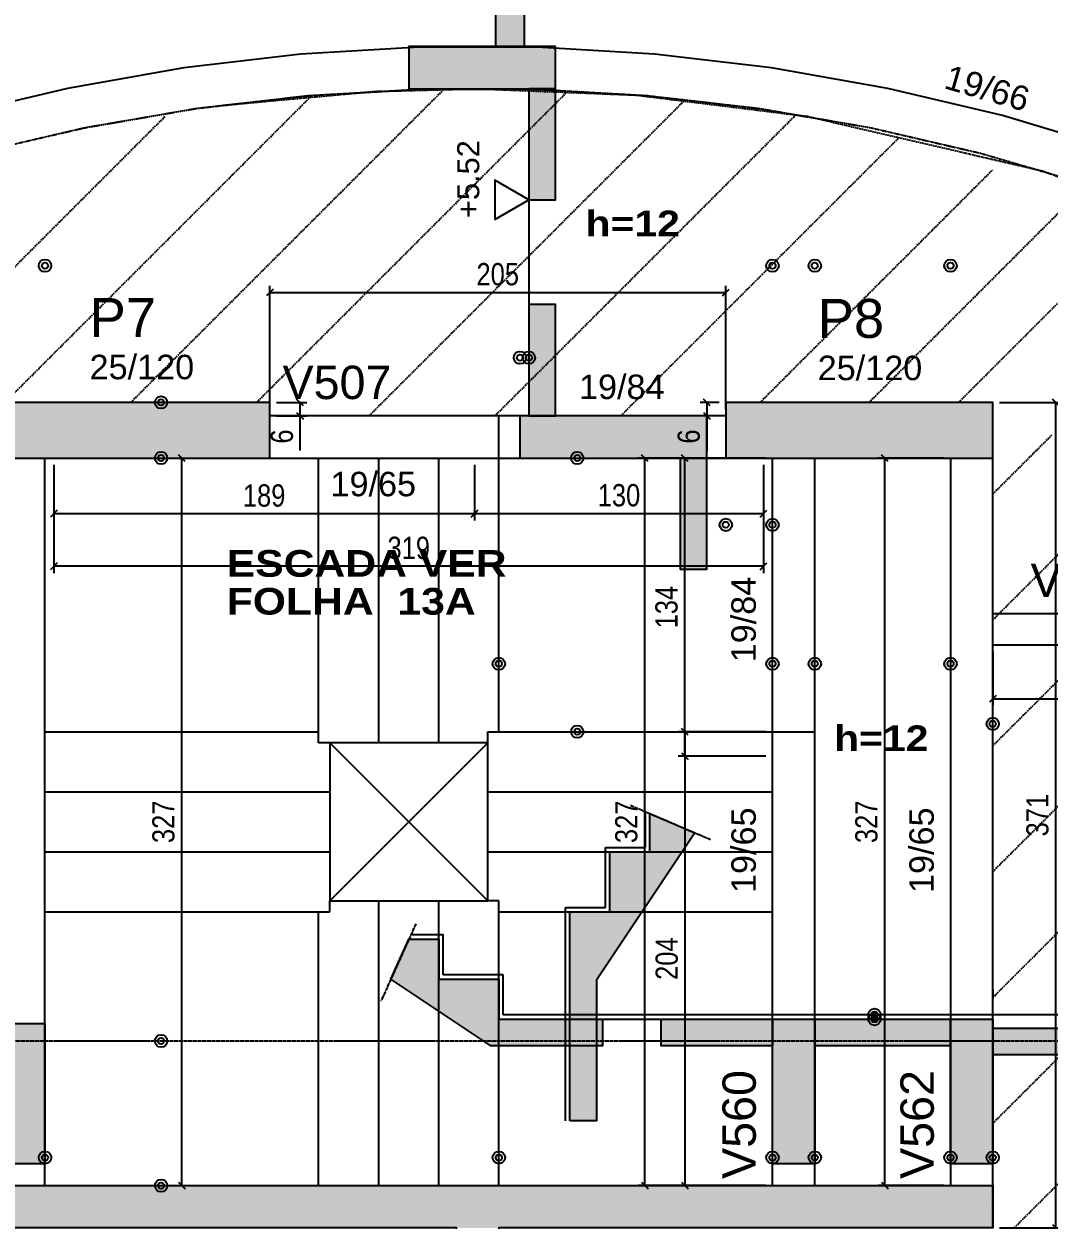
# Model space of a CAD drawing. Extents: x -15895 to 12929, y -2522 to 15173.
# Drawn here: x -12880 to -12419, y 14014 to 14552 of the extents above; entities that cross this region are included whole.
import ezdxf

# ---------------------------------------------------------------- set-up
doc = ezdxf.new("R2010")
doc.units = 0
doc.header["$PDMODE"] = 35
doc.header["$PDSIZE"] = -10
for name, pattern in [('ESTILO_TQS_0001', [1, 0.7, -0.3]), ('ESTILO_TQS_0002', [0.4, 0.1, -0.3]), ('ESTILO_TQS_0006', [0.3, 0.2, -0.1]), ('ESTILO_TQS_0007', [2.1, 1.5, -0.2, 0.2, -0.2])]:
    doc.linetypes.add(name, pattern=pattern)
for name, color, linetype in [('COTA', 241, 'Continuous'), ('MTH-224', 4, 'Continuous'), ('MTH-230', 1, 'Continuous'), ('MTH-DIM-PILAR', 3, 'Continuous'), ('MTH-DIM-VIGA', 3, 'Continuous'), ('MTH-EIXO-214', 4, 'Continuous'), ('MTH-EIXO-215', 1, 'Continuous'), ('MTH-EIXO-217', 8, 'Continuous'), ('MTH-FACE-VIGA', 7, 'Continuous'), ('MTH-LINHA-SEÇÃO', 16, 'Continuous'), ('MTH-PILAR-SEGUE', 5, 'Continuous'), ('MTH-SIMB_COTA', 3, 'Continuous'), ('MTH-SOMBRA21', 150, 'Continuous'), ('MTH-SOMBRA25', 253, 'Continuous'), ('MTH-TIT1-PILAR', 5, 'Continuous'), ('MTH-TIT1-VIGA', 5, 'Continuous'), ('MTH-TRACEJADO-216', 1, 'Continuous'), ('MTH-TXT', 4, 'Continuous'), ('MTH-TXT-NEGRITO', 5, 'Continuous'), ('MTH-VIGA-INVERTIDA', 7, 'ESTILO_TQS_0002')]:
    doc.layers.add(name, color=color, linetype=linetype)
doc.styles.add('COTA TECNICA', font='techl___.ttf', dxfattribs={"height": 10})
doc.styles.add('TQS_ARIAL', font='arial.ttf')
doc.styles.add('TQS_ARIAL_BLACK', font='ariblk.ttf')
doc.dimstyles.new('PAINEL', dxfattribs={"dimtxt": 10, "dimasz": 3, "dimexe": 3, "dimexo": 3, "dimgap": 3, "dimtad": 1, "dimdec": 1, "dimzin": 12, "dimdsep": 46, "dimtxsty": 'COTA TECNICA', "dimblk1": 'OBLIQUE', "dimblk2": 'OBLIQUE', "dimsah": 1, "dimcen": 0.9, "dimclrd": 4, "dimclre": 4, "dimclrt": 240, "dimadec": 1, "dimazin": 3, "dimtfac": 1, "dimtdec": 1, "dimtmove": 0, "dimatfit": 3, "dimfxl": 1, "dimtolj": 1, "dimtzin": 12, "dimarcsym": 0})

# ---------------------------------------------------------------- blocks, each defined once
blk = doc.blocks.new('_Oblique')
at = {"color": 0, "linetype": 'ByBlock', "lineweight": -2}
blk.add_line((-0.5, -0.5), (0.5, 0.5), dxfattribs=at)
blk = doc.blocks.new('*D1900')
at = {"layer": 'COTA', "color": 4, "lineweight": -2, "transparency": 16777216}
for p, q in [((-12677.16, 14353.66), (-12677.16, 14328.66)), ((-12547.16, 14353.66), (-12547.16, 14328.66)), ((-12677.16, 14331.66), (-12547.16, 14331.66))]:
    blk.add_line(p, q, dxfattribs=at)
at = {"layer": 'Defpoints', "color": 0, "transparency": 16777216}
for p in [(-12677.16, 14356.66), (-12547.16, 14356.66), (-12547.16, 14331.66)]:
    blk.add_point(p, dxfattribs=at)
at = {"layer": 'COTA', "color": 4, "lineweight": -2, "transparency": 16777216, "xscale": 3, "yscale": 3, "zscale": 3, "rotation": 180}
blk.add_blockref('_Oblique', (-12677.16, 14331.66), dxfattribs=at)
at = {"layer": 'COTA', "color": 4, "lineweight": -2, "transparency": 16777216, "xscale": 3, "yscale": 3, "zscale": 3}
blk.add_blockref('_Oblique', (-12547.16, 14331.66), dxfattribs=at)
at = {"layer": 'COTA', "color": 240, "transparency": 16777216, "insert": (-12612.16, 14339.88), "char_height": 10, "attachment_point": 5, "style": 'COTA TECNICA'}
blk.add_mtext('\\A1;130', dxfattribs=at)
blk = doc.blocks.new('*D1901')
at = {"layer": 'COTA', "color": 4, "lineweight": -2, "transparency": 16777216}
for p, q in [((-12866.16, 14353.66), (-12866.16, 14328.66)), ((-12677.16, 14353.66), (-12677.16, 14328.66)), ((-12866.16, 14331.66), (-12677.16, 14331.66))]:
    blk.add_line(p, q, dxfattribs=at)
at = {"layer": 'Defpoints', "color": 0, "transparency": 16777216}
for p in [(-12866.16, 14356.66), (-12677.16, 14356.66), (-12677.16, 14331.66)]:
    blk.add_point(p, dxfattribs=at)
at = {"layer": 'COTA', "color": 4, "lineweight": -2, "transparency": 16777216, "xscale": 3, "yscale": 3, "zscale": 3, "rotation": 180}
blk.add_blockref('_Oblique', (-12866.16, 14331.66), dxfattribs=at)
at = {"layer": 'COTA', "color": 4, "lineweight": -2, "transparency": 16777216, "xscale": 3, "yscale": 3, "zscale": 3}
blk.add_blockref('_Oblique', (-12677.16, 14331.66), dxfattribs=at)
at = {"layer": 'COTA', "color": 240, "transparency": 16777216, "insert": (-12771.66, 14339.76), "char_height": 10, "attachment_point": 5, "style": 'COTA TECNICA'}
blk.add_mtext('\\A1;189', dxfattribs=at)
blk = doc.blocks.new('*D1902')
at = {"layer": 'COTA', "color": 4, "lineweight": -2, "transparency": 16777216}
for p, q in [((-12866.16, 14353.66), (-12866.16, 14304.99)), ((-12547.16, 14353.66), (-12547.16, 14304.99)), ((-12547.16, 14307.99), (-12866.16, 14307.99))]:
    blk.add_line(p, q, dxfattribs=at)
at = {"layer": 'Defpoints', "color": 0, "transparency": 16777216}
for p in [(-12866.16, 14356.66), (-12547.16, 14356.66), (-12866.16, 14307.99)]:
    blk.add_point(p, dxfattribs=at)
at = {"layer": 'COTA', "color": 4, "lineweight": -2, "transparency": 16777216, "xscale": 3, "yscale": 3, "zscale": 3, "rotation": 180}
blk.add_blockref('_Oblique', (-12866.16, 14307.99), dxfattribs=at)
at = {"layer": 'COTA', "color": 4, "lineweight": -2, "transparency": 16777216, "xscale": 3, "yscale": 3, "zscale": 3}
blk.add_blockref('_Oblique', (-12547.16, 14307.99), dxfattribs=at)
at = {"layer": 'COTA', "color": 240, "transparency": 16777216, "insert": (-12706.66, 14316.24), "char_height": 10, "attachment_point": 5, "style": 'COTA TECNICA'}
blk.add_mtext('\\A1;319', dxfattribs=at)
blk = doc.blocks.new('*D1903')
at = {"layer": 'COTA', "color": 4, "lineweight": -2, "transparency": 16777216}
for p, q in [((-12769.16, 14378.66), (-12769.16, 14434.11)), ((-12769.16, 14431.11), (-12564.16, 14431.11)), ((-12564.16, 14378.66), (-12564.16, 14434.11))]:
    blk.add_line(p, q, dxfattribs=at)
at = {"layer": 'Defpoints', "color": 0, "transparency": 16777216}
for p in [(-12564.16, 14431.11), (-12769.16, 14375.66), (-12564.16, 14375.66)]:
    blk.add_point(p, dxfattribs=at)
at = {"layer": 'COTA', "color": 4, "lineweight": -2, "transparency": 16777216, "xscale": 3, "yscale": 3, "zscale": 3, "rotation": 180}
blk.add_blockref('_Oblique', (-12769.16, 14431.11), dxfattribs=at)
at = {"layer": 'COTA', "color": 4, "lineweight": -2, "transparency": 16777216, "xscale": 3, "yscale": 3, "zscale": 3}
blk.add_blockref('_Oblique', (-12564.16, 14431.11), dxfattribs=at)
at = {"layer": 'COTA', "color": 240, "transparency": 16777216, "insert": (-12666.66, 14439.22), "char_height": 10, "attachment_point": 5, "style": 'COTA TECNICA'}
blk.add_mtext('\\A1;205', dxfattribs=at)
blk = doc.blocks.new('*D1904')
at = {"layer": 'COTA', "color": 4, "lineweight": -2, "transparency": 16777216}
for p, q in [((-12766.16, 14381.66), (-12752.54, 14381.66)), ((-12755.54, 14381.66), (-12755.54, 14375.66)), ((-12766.16, 14375.66), (-12752.54, 14375.66)), ((-12755.54, 14375.66), (-12755.54, 14359.99))]:
    blk.add_line(p, q, dxfattribs=at)
at = {"layer": 'Defpoints', "color": 0, "transparency": 16777216}
for p in [(-12769.16, 14381.66), (-12769.16, 14375.66), (-12755.54, 14375.66)]:
    blk.add_point(p, dxfattribs=at)
at = {"layer": 'COTA', "color": 4, "lineweight": -2, "transparency": 16777216, "xscale": 3, "yscale": 3, "zscale": 3}
for p, rotation in [((-12755.54, 14381.66), 90), ((-12755.54, 14375.66), 270)]:
    blk.add_blockref('_Oblique', p, dxfattribs=dict(at, rotation=rotation))
at = {"layer": 'COTA', "color": 240, "transparency": 16777216, "insert": (-12763.64, 14366.33), "char_height": 10, "attachment_point": 5, "rotation": 90, "style": 'COTA TECNICA'}
blk.add_mtext('\\A1;6', dxfattribs=at)
blk = doc.blocks.new('*D1905')
at = {"layer": 'COTA', "color": 4, "lineweight": -2, "transparency": 16777216}
for p, q in [((-12567.16, 14381.66), (-12575.66, 14381.66)), ((-12572.66, 14381.66), (-12572.66, 14375.66)), ((-12567.16, 14375.66), (-12575.66, 14375.66)), ((-12572.66, 14375.66), (-12572.66, 14359.99))]:
    blk.add_line(p, q, dxfattribs=at)
at = {"layer": 'Defpoints', "color": 0, "transparency": 16777216}
for p in [(-12564.16, 14381.66), (-12572.66, 14375.66), (-12564.16, 14375.66)]:
    blk.add_point(p, dxfattribs=at)
at = {"layer": 'COTA', "color": 4, "lineweight": -2, "transparency": 16777216, "xscale": 3, "yscale": 3, "zscale": 3}
for p, rotation in [((-12572.66, 14381.66), 90), ((-12572.66, 14375.66), 270)]:
    blk.add_blockref('_Oblique', p, dxfattribs=dict(at, rotation=rotation))
at = {"layer": 'COTA', "color": 240, "transparency": 16777216, "insert": (-12580.77, 14366.33), "char_height": 10, "attachment_point": 5, "rotation": 90, "style": 'COTA TECNICA'}
blk.add_mtext('\\A1;6', dxfattribs=at)
blk = doc.blocks.new('*D1907')
at = {"layer": 'COTA', "color": 4, "lineweight": -2, "transparency": 16777216}
for p, q in [((-12444.16, 14269.66), (-12444.16, 14245.38)), ((-12216.16, 14269.66), (-12216.16, 14245.38)), ((-12444.16, 14248.38), (-12216.16, 14248.38))]:
    blk.add_line(p, q, dxfattribs=at)
at = {"layer": 'Defpoints', "color": 0, "transparency": 16777216}
for p in [(-12444.16, 14272.66), (-12216.16, 14272.66), (-12216.16, 14248.38)]:
    blk.add_point(p, dxfattribs=at)
at = {"layer": 'COTA', "color": 4, "lineweight": -2, "transparency": 16777216, "xscale": 3, "yscale": 3, "zscale": 3, "rotation": 180}
blk.add_blockref('_Oblique', (-12444.16, 14248.38), dxfattribs=at)
at = {"layer": 'COTA', "color": 4, "lineweight": -2, "transparency": 16777216, "xscale": 3, "yscale": 3, "zscale": 3}
blk.add_blockref('_Oblique', (-12216.16, 14248.38), dxfattribs=at)
at = {"layer": 'COTA', "color": 240, "transparency": 16777216, "insert": (-12330.16, 14256.47), "char_height": 10, "attachment_point": 5, "style": 'COTA TECNICA'}
blk.add_mtext('\\A1;228', dxfattribs=at)
blk = doc.blocks.new('*D2009')
at = {"layer": 'COTA', "color": 4, "lineweight": -2, "transparency": 16777216}
for p, q in [((-12867.16, 14356.66), (-12805.66, 14356.66)), ((-12808.66, 14029.66), (-12808.66, 14356.66)), ((-12867.16, 14029.66), (-12805.66, 14029.66))]:
    blk.add_line(p, q, dxfattribs=at)
at = {"layer": 'Defpoints', "color": 0, "transparency": 16777216}
for p in [(-12870.16, 14356.66), (-12808.66, 14356.66), (-12870.16, 14029.66)]:
    blk.add_point(p, dxfattribs=at)
at = {"layer": 'COTA', "color": 4, "lineweight": -2, "transparency": 16777216, "xscale": 3, "yscale": 3, "zscale": 3}
for p, rotation in [((-12808.66, 14356.66), 90), ((-12808.66, 14029.66), 270)]:
    blk.add_blockref('_Oblique', p, dxfattribs=dict(at, rotation=rotation))
at = {"layer": 'COTA', "color": 240, "transparency": 16777216, "insert": (-12816.88, 14193.16), "char_height": 10, "attachment_point": 5, "rotation": 90, "style": 'COTA TECNICA'}
blk.add_mtext('\\A1;327', dxfattribs=at)
blk = doc.blocks.new('*D2017')
at = {"layer": 'COTA', "color": 4, "lineweight": -2, "transparency": 16777216}
for p, q in [((-12546.16, 14356.66), (-12585.54, 14356.66)), ((-12582.54, 14222.66), (-12582.54, 14356.66)), ((-12546.16, 14222.66), (-12585.54, 14222.66))]:
    blk.add_line(p, q, dxfattribs=at)
at = {"layer": 'Defpoints', "color": 0, "transparency": 16777216}
for p in [(-12582.54, 14356.66), (-12543.16, 14356.66), (-12543.16, 14222.66)]:
    blk.add_point(p, dxfattribs=at)
at = {"layer": 'COTA', "color": 4, "lineweight": -2, "transparency": 16777216, "xscale": 3, "yscale": 3, "zscale": 3}
for p, rotation in [((-12582.54, 14356.66), 90), ((-12582.54, 14222.66), 270)]:
    blk.add_blockref('_Oblique', p, dxfattribs=dict(at, rotation=rotation))
at = {"layer": 'COTA', "color": 240, "transparency": 16777216, "insert": (-12590.76, 14289.66), "char_height": 10, "attachment_point": 5, "rotation": 90, "style": 'COTA TECNICA'}
blk.add_mtext('\\A1;134', dxfattribs=at)
blk = doc.blocks.new('*D2018')
at = {"layer": 'COTA', "color": 4, "lineweight": -2, "transparency": 16777216}
for p, q in [((-12546.16, 14233.66), (-12585.54, 14233.66)), ((-12582.54, 14233.66), (-12582.54, 14029.66)), ((-12546.16, 14029.66), (-12585.54, 14029.66))]:
    blk.add_line(p, q, dxfattribs=at)
at = {"layer": 'Defpoints', "color": 0, "transparency": 16777216}
for p in [(-12543.16, 14233.66), (-12582.54, 14029.66), (-12543.16, 14029.66)]:
    blk.add_point(p, dxfattribs=at)
at = {"layer": 'COTA', "color": 4, "lineweight": -2, "transparency": 16777216, "xscale": 3, "yscale": 3, "zscale": 3}
for p, rotation in [((-12582.54, 14233.66), 90), ((-12582.54, 14029.66), 270)]:
    blk.add_blockref('_Oblique', p, dxfattribs=dict(at, rotation=rotation))
at = {"layer": 'COTA', "color": 240, "transparency": 16777216, "insert": (-12590.65, 14131.66), "char_height": 10, "attachment_point": 5, "rotation": 90, "style": 'COTA TECNICA'}
blk.add_mtext('\\A1;204', dxfattribs=at)
blk = doc.blocks.new('*D2019')
at = {"layer": 'COTA', "color": 4, "lineweight": -2, "transparency": 16777216}
for p, q in [((-12546.16, 14356.66), (-12603.59, 14356.66)), ((-12600.59, 14029.66), (-12600.59, 14356.66)), ((-12546.16, 14029.66), (-12603.59, 14029.66))]:
    blk.add_line(p, q, dxfattribs=at)
at = {"layer": 'Defpoints', "color": 0, "transparency": 16777216}
for p in [(-12600.59, 14356.66), (-12543.16, 14356.66), (-12543.16, 14029.66)]:
    blk.add_point(p, dxfattribs=at)
at = {"layer": 'COTA', "color": 4, "lineweight": -2, "transparency": 16777216, "xscale": 3, "yscale": 3, "zscale": 3}
for p, rotation in [((-12600.59, 14356.66), 90), ((-12600.59, 14029.66), 270)]:
    blk.add_blockref('_Oblique', p, dxfattribs=dict(at, rotation=rotation))
at = {"layer": 'COTA', "color": 240, "transparency": 16777216, "insert": (-12608.81, 14193.16), "char_height": 10, "attachment_point": 5, "rotation": 90, "style": 'COTA TECNICA'}
blk.add_mtext('\\A1;327', dxfattribs=at)
blk = doc.blocks.new('*D2022')
at = {"layer": 'COTA', "color": 4, "lineweight": -2, "transparency": 16777216}
for p, q in [((-12466.16, 14356.66), (-12495.68, 14356.66)), ((-12492.68, 14029.66), (-12492.68, 14356.66)), ((-12466.16, 14029.66), (-12495.68, 14029.66))]:
    blk.add_line(p, q, dxfattribs=at)
at = {"layer": 'Defpoints', "color": 0, "transparency": 16777216}
for p in [(-12492.68, 14356.66), (-12463.16, 14356.66), (-12463.16, 14029.66)]:
    blk.add_point(p, dxfattribs=at)
at = {"layer": 'COTA', "color": 4, "lineweight": -2, "transparency": 16777216, "xscale": 3, "yscale": 3, "zscale": 3}
for p, rotation in [((-12492.68, 14356.66), 90), ((-12492.68, 14029.66), 270)]:
    blk.add_blockref('_Oblique', p, dxfattribs=dict(at, rotation=rotation))
at = {"layer": 'COTA', "color": 240, "transparency": 16777216, "insert": (-12500.9, 14193.16), "char_height": 10, "attachment_point": 5, "rotation": 90, "style": 'COTA TECNICA'}
blk.add_mtext('\\A1;327', dxfattribs=at)
blk = doc.blocks.new('*D2023')
at = {"layer": 'COTA', "color": 4, "lineweight": -2, "transparency": 16777216}
for p, q in [((-12441.16, 14381.66), (-12412.83, 14381.66)), ((-12415.83, 14010.66), (-12415.83, 14381.66)), ((-12441.16, 14010.66), (-12412.83, 14010.66))]:
    blk.add_line(p, q, dxfattribs=at)
at = {"layer": 'Defpoints', "color": 0, "transparency": 16777216}
for p in [(-12444.16, 14381.66), (-12415.83, 14381.66), (-12444.16, 14010.66)]:
    blk.add_point(p, dxfattribs=at)
at = {"layer": 'COTA', "color": 4, "lineweight": -2, "transparency": 16777216, "xscale": 3, "yscale": 3, "zscale": 3}
for p, rotation in [((-12415.83, 14381.66), 90), ((-12415.83, 14010.66), 270)]:
    blk.add_blockref('_Oblique', p, dxfattribs=dict(at, rotation=rotation))
at = {"layer": 'COTA', "color": 240, "transparency": 16777216, "insert": (-12424.05, 14196.16), "char_height": 10, "attachment_point": 5, "rotation": 90, "style": 'COTA TECNICA'}
blk.add_mtext('\\A1;371', dxfattribs=at)

msp = doc.modelspace()

# ---------------------------------------------------------------- linework, layer by layer
at = {"layer": 'MTH-224', "linetype": 'Continuous'}
msp.add_lwpolyline([(-12667.96, 14463.83), (-12652.66, 14472.66), (-12667.96, 14481.49), (-12667.96, 14463.83)], dxfattribs=at)
at = {"layer": 'MTH-230', "linetype": 'Continuous'}
for p, q in [((-12671.16, 14228.66), (-12742.16, 14157.66)), ((-12742.16, 14228.66), (-12671.16, 14157.66))]:
    msp.add_line(p, q, dxfattribs=at)
at = {"layer": 'MTH-EIXO-214', "linetype": 'ESTILO_TQS_0007'}
msp.add_line((-15560.66, 14094.66), (-9790.66, 14094.66), dxfattribs=at)
at = {"layer": 'MTH-EIXO-215', "linetype": 'Continuous'}
for p, q in [((-12600.27, 14181.66), (-12600.27, 14197.74)), ((-12618.27, 14154.66), (-12618.27, 14181.66)), ((-12618.27, 14181.66), (-12600.27, 14181.66)), ((-12636.27, 14058.81), (-12636.27, 14154.66)), ((-12636.27, 14154.66), (-12618.27, 14154.66)), ((-12705.67, 14142.45), (-12691.16, 14142.45)), ((-12691.16, 14124.45), (-12691.16, 14142.45)), ((-12664.16, 14124.45), (-12691.16, 14124.45)), ((-12664.16, 14106.45), (-12664.16, 14124.45)), ((-12311.61, 14106.45), (-12664.16, 14106.45))]:
    msp.add_line(p, q, dxfattribs=at)
at = {"layer": 'MTH-EIXO-217', "linetype": 'ESTILO_TQS_0007'}
for p, q in [((-12607.03, 14200.63), (-12571.03, 14185.22)), ((-12703.44, 14147.37), (-12719.15, 14112.61))]:
    msp.add_line(p, q, dxfattribs=at)
at = {"layer": 'MTH-FACE-VIGA', "linetype": 'Continuous'}
for p, q in [((-12564.16, 14375.66), (-12769.16, 14375.66)), ((-12666.16, 14356.66), (-12666.16, 14375.66)), ((-12870.16, 14029.66), (-12870.16, 14356.66)), ((-12769.16, 14356.66), (-12666.16, 14356.66)), ((-12524.16, 14029.66), (-12524.16, 14356.66)), ((-12463.16, 14356.66), (-12463.16, 14286.66)), ((-12444.16, 14272.66), (-12444.16, 14356.66)), ((-12463.16, 14286.66), (-12463.16, 14272.66)), ((-12216.16, 14286.66), (-12444.16, 14286.66)), ((-12463.16, 14272.66), (-12463.16, 14029.66)), ((-12444.16, 14272.66), (-12216.16, 14272.66)), ((-12444.16, 14029.66), (-12444.16, 14272.66)), ((-12543.16, 14029.66), (-12543.16, 14233.66)), ((-12543.16, 14233.66), (-12524.16, 14233.66))]:
    msp.add_line(p, q, dxfattribs=at)
for points in [[(-12216.16, 14416.69), (-12243.06, 14432.26), (-12290.43, 14456.1), (-12339.11, 14477.14), (-12388.93, 14495.31), (-12439.72, 14510.54), (-12491.32, 14522.79), (-12543.54, 14532.02), (-12596.21, 14538.18), (-12649.15, 14541.27), (-12702.18, 14541.27), (-12755.12, 14538.18), (-12807.79, 14532.02), (-12860.01, 14522.79), (-12911.6, 14510.54), (-12962.4, 14495.31), (-13012.22, 14477.14), (-13060.9, 14456.1), (-13108.26, 14432.26), (-13135.16, 14416.69)], [(-12671.16, 14228.66), (-12742.16, 14228.66), (-12742.16, 14157.66), (-12671.16, 14157.66), (-12671.16, 14228.66)]]:
    msp.add_lwpolyline(points, dxfattribs=at)
at = {"layer": 'MTH-LINHA-SEÇÃO', "linetype": 'Continuous'}
for p, q in [((-12667.66, 14767.16), (-12667.66, 14541.66)), ((-12652.66, 14522.66), (-12652.66, 14375.66)), ((-12444.16, 14117.83), (-12444.16, 14113.83)), ((-12666.16, 14104.45), (-12463.16, 14104.45)), ((-12444.16, 14100.45), (-12216.16, 14100.45))]:
    msp.add_line(p, q, dxfattribs=at)
for points in [[(-12667.66, 14591.66), (-12667.66, 14541.66), (-12654.66, 14541.66), (-12654.66, 14591.66), (-12667.66, 14591.66)], [(-12640.66, 14541.66), (-12706.66, 14541.66), (-12706.66, 14522.66), (-12640.66, 14522.66), (-12640.66, 14541.66)], [(-12652.66, 14522.66), (-12652.66, 14472.66), (-12640.66, 14472.66), (-12640.66, 14522.66), (-12652.66, 14522.66)], [(-12652.66, 14425.66), (-12652.66, 14375.66), (-12640.66, 14375.66), (-12640.66, 14425.66), (-12652.66, 14425.66)], [(-12572.66, 14375.66), (-12656.66, 14375.66), (-12656.66, 14356.66), (-12572.66, 14356.66), (-12572.66, 14375.66)], [(-12584.66, 14356.66), (-12584.66, 14306.66), (-12572.66, 14306.66), (-12572.66, 14356.66), (-12584.66, 14356.66)], [(-12634.27, 14058.81), (-12634.27, 14152.66), (-12616.27, 14152.66), (-12616.27, 14179.66), (-12598.27, 14179.66), (-12598.27, 14196.88), (-12578.12, 14188.25), (-12622.27, 14122.03), (-12622.27, 14058.81), (-12634.27, 14058.81)], [(-12706.57, 14140.45), (-12693.16, 14140.45), (-12693.16, 14122.45), (-12666.16, 14122.45), (-12666.16, 14104.45), (-12619.56, 14104.45), (-12619.56, 14092.45), (-12669.8, 14092.45), (-12714.73, 14122.4), (-12706.57, 14140.45)], [(-12889.16, 14102.45), (-12870.16, 14102.45), (-12870.16, 14039.45), (-12889.16, 14039.45), (-12889.16, 14102.45)], [(-12593.16, 14104.45), (-12543.16, 14104.45), (-12543.16, 14092.45), (-12593.16, 14092.45), (-12593.16, 14104.45)], [(-12543.16, 14104.45), (-12524.16, 14104.45), (-12524.16, 14039.45), (-12543.16, 14039.45), (-12543.16, 14104.45)], [(-12524.16, 14104.45), (-12463.16, 14104.45), (-12463.16, 14092.45), (-12524.16, 14092.45), (-12524.16, 14104.45)], [(-12463.16, 14104.45), (-12444.16, 14104.45), (-12444.16, 14039.45), (-12463.16, 14039.45), (-12463.16, 14104.45)], [(-12444.16, 14100.45), (-12394.16, 14100.45), (-12394.16, 14088.45), (-12444.16, 14088.45), (-12444.16, 14100.45)]]:
    msp.add_lwpolyline(points, dxfattribs=at)
at = {"layer": 'MTH-PILAR-SEGUE', "linetype": 'Continuous'}
for points in [[(-12769.16, 14356.66), (-12769.16, 14381.66), (-12889.16, 14381.66), (-12889.16, 14356.66), (-12769.16, 14356.66)], [(-12444.16, 14356.66), (-12444.16, 14381.66), (-12564.16, 14381.66), (-12564.16, 14356.66), (-12444.16, 14356.66)], [(-12685.16, 13611.66), (-12685.16, 13801.66), (-12889.16, 13801.66), (-12889.16, 13820.66), (-12685.16, 13820.66), (-12685.16, 14010.66), (-12889.16, 14010.66), (-12889.16, 14029.66), (-12444.16, 14029.66), (-12444.16, 14010.66), (-12666.16, 14010.66), (-12666.16, 13820.66), (-12462.16, 13820.66), (-12462.16, 13801.66), (-12666.16, 13801.66), (-12666.16, 13611.66), (-12462.16, 13611.66), (-12462.16, 13592.66), (-12889.16, 13592.66), (-12889.16, 13611.66), (-12685.16, 13611.66)]]:
    msp.add_lwpolyline(points, dxfattribs=at)
at = {"layer": 'MTH-SIMB_COTA', "linetype": 'Continuous'}
for centre, radius in [((-12870.16, 14443.12), 2.8), ((-12870.16, 14443.12), 2.8), ((-12543.16, 14443.12), 2.8), ((-12543.16, 14443.12), 2.8), ((-12524.16, 14443.12), 2.8), ((-12524.16, 14443.12), 2.8), ((-12463.16, 14443.12), 2.8), ((-12870.16, 14443.12), 1.4), ((-12870.16, 14443.12), 1.4), ((-12543.16, 14443.12), 1.4), ((-12543.16, 14443.12), 1.4), ((-12524.16, 14443.12), 1.4), ((-12524.16, 14443.12), 1.4), ((-12463.16, 14443.12), 1.4), ((-12656.66, 14401.76), 2.8), ((-12656.66, 14401.76), 2.8), ((-12656.66, 14401.76), 2.8), ((-12656.66, 14401.76), 2.8), ((-12656.66, 14401.76), 1.4), ((-12656.66, 14401.76), 1.4), ((-12656.66, 14401.76), 1.4), ((-12656.66, 14401.76), 1.4), ((-12652.66, 14401.76), 2.8), ((-12652.66, 14401.76), 2.8), ((-12652.66, 14401.76), 2.8), ((-12652.66, 14401.76), 2.8), ((-12652.66, 14401.76), 1.4), ((-12652.66, 14401.76), 1.4), ((-12652.66, 14401.76), 1.4), ((-12652.66, 14401.76), 1.4), ((-12817.98, 14381.66), 2.8), ((-12817.98, 14381.66), 1.4), ((-12817.98, 14356.66), 2.8), ((-12817.98, 14356.66), 2.8), ((-12630.93, 14356.66), 2.8), ((-12817.98, 14356.66), 1.4), ((-12817.98, 14356.66), 1.4), ((-12630.93, 14356.66), 1.4), ((-12564.16, 14326.66), 2.8), ((-12564.16, 14326.66), 1.4), ((-12543.16, 14326.66), 2.8), ((-12543.16, 14326.66), 1.4), ((-12666.16, 14264.2), 2.8), ((-12666.16, 14264.2), 1.4), ((-12543.16, 14264.2), 2.8), ((-12543.16, 14264.2), 1.4), ((-12524.16, 14264.2), 2.8), ((-12524.16, 14264.2), 1.4), ((-12463.16, 14264.2), 2.8), ((-12463.16, 14264.2), 1.4), ((-12630.93, 14233.66), 2.8), ((-12444.16, 14237.21), 2.8), ((-12444.16, 14237.21), 1.4), ((-12630.93, 14233.66), 1.4), ((-12497.31, 14106.45), 2.8), ((-12497.31, 14106.45), 2.8), ((-12497.31, 14106.45), 2.8), ((-12497.31, 14106.45), 2.8), ((-12497.31, 14106.45), 2.8), ((-12497.31, 14104.45), 2.8), ((-12497.31, 14104.45), 2.8), ((-12497.31, 14104.45), 2.8), ((-12497.31, 14104.45), 2.8), ((-12497.31, 14104.45), 2.8), ((-12497.31, 14106.45), 1.4), ((-12497.31, 14106.45), 1.4), ((-12497.31, 14106.45), 1.4), ((-12497.31, 14106.45), 1.4), ((-12497.31, 14106.45), 1.4), ((-12497.31, 14104.45), 1.4), ((-12497.31, 14104.45), 1.4), ((-12497.31, 14104.45), 1.4), ((-12497.31, 14104.45), 1.4), ((-12497.31, 14104.45), 1.4), ((-12817.98, 14094.66), 2.8), ((-12817.98, 14094.66), 2.8), ((-12817.98, 14094.66), 1.4), ((-12817.98, 14094.66), 1.4), ((-12870.16, 14042.26), 2.8), ((-12870.16, 14042.26), 1.4), ((-12666.16, 14042.26), 2.8), ((-12666.16, 14042.26), 2.8), ((-12666.16, 14042.26), 1.4), ((-12666.16, 14042.26), 1.4), ((-12543.16, 14042.26), 2.8), ((-12543.16, 14042.26), 1.4), ((-12524.16, 14042.26), 2.8), ((-12524.16, 14042.26), 1.4), ((-12463.16, 14042.26), 2.8), ((-12463.16, 14042.26), 1.4), ((-12444.16, 14042.26), 2.8), ((-12444.16, 14042.26), 1.4), ((-12817.98, 14029.66), 2.8), ((-12817.98, 14029.66), 1.4)]:
    msp.add_circle(centre, radius, dxfattribs=at)
at = {"layer": 'MTH-SOMBRA21', "linetype": 'Continuous'}
for points in [[(-12667.66, 14591.66), (-12667.66, 14541.66), (-12654.66, 14541.66)], [(-12667.66, 14591.66), (-12654.66, 14541.66), (-12654.66, 14591.66)], [(-12640.66, 14541.66), (-12706.66, 14541.66), (-12706.66, 14522.66)], [(-12640.66, 14541.66), (-12706.66, 14522.66), (-12640.66, 14522.66)], [(-12640.66, 14541.66), (-12640.66, 14522.66), (-12640.66, 14541.66)], [(-12652.66, 14522.66), (-12652.66, 14472.66), (-12640.66, 14472.66)], [(-12652.66, 14522.66), (-12640.66, 14472.66), (-12640.66, 14522.66)], [(-12652.66, 14522.66), (-12640.66, 14522.66), (-12652.66, 14522.66)], [(-12652.66, 14425.66), (-12652.66, 14375.66), (-12640.66, 14375.66)], [(-12652.66, 14425.66), (-12640.66, 14375.66), (-12640.66, 14425.66)], [(-12652.66, 14425.66), (-12640.66, 14425.66), (-12652.66, 14425.66)], [(-12572.66, 14375.66), (-12656.66, 14375.66), (-12656.66, 14356.66)], [(-12572.66, 14375.66), (-12656.66, 14356.66), (-12572.66, 14356.66)], [(-12572.66, 14375.66), (-12572.66, 14356.66), (-12572.66, 14375.66)], [(-12584.66, 14356.66), (-12584.66, 14306.66), (-12572.66, 14306.66)], [(-12584.66, 14356.66), (-12572.66, 14306.66), (-12572.66, 14356.66)], [(-12584.66, 14356.66), (-12572.66, 14356.66), (-12584.66, 14356.66)], [(-12598.27, 14179.66), (-12598.27, 14196.88), (-12578.12, 14188.25)], [(-12622.27, 14122.03), (-12616.27, 14152.66), (-12578.12, 14188.25)], [(-12598.27, 14179.66), (-12578.12, 14188.25), (-12616.27, 14152.66)], [(-12598.27, 14179.66), (-12616.27, 14152.66), (-12616.27, 14179.66)], [(-12622.27, 14122.03), (-12634.27, 14058.81), (-12634.27, 14152.66)], [(-12622.27, 14122.03), (-12634.27, 14152.66), (-12616.27, 14152.66)], [(-12693.16, 14122.45), (-12714.73, 14122.4), (-12706.57, 14140.45)], [(-12693.16, 14122.45), (-12706.57, 14140.45), (-12693.16, 14140.45)], [(-12693.16, 14122.45), (-12669.8, 14092.45), (-12714.73, 14122.4)], [(-12693.16, 14122.45), (-12666.16, 14122.45), (-12669.8, 14092.45)], [(-12666.16, 14122.45), (-12666.16, 14104.45), (-12669.8, 14092.45)], [(-12622.27, 14122.03), (-12622.27, 14058.81), (-12634.27, 14058.81)], [(-12889.16, 14102.45), (-12870.16, 14102.45), (-12870.16, 14039.45)], [(-12889.16, 14102.45), (-12870.16, 14039.45), (-12889.16, 14039.45)], [(-12669.8, 14092.45), (-12666.16, 14104.45), (-12619.56, 14092.45)], [(-12666.16, 14104.45), (-12619.56, 14104.45), (-12619.56, 14092.45)], [(-12593.16, 14104.45), (-12543.16, 14104.45), (-12543.16, 14092.45)], [(-12593.16, 14104.45), (-12543.16, 14092.45), (-12593.16, 14092.45)], [(-12593.16, 14104.45), (-12593.16, 14092.45), (-12593.16, 14104.45)], [(-12543.16, 14104.45), (-12524.16, 14104.45), (-12524.16, 14039.45)], [(-12543.16, 14104.45), (-12524.16, 14039.45), (-12543.16, 14039.45)], [(-12543.16, 14104.45), (-12543.16, 14039.45), (-12543.16, 14104.45)], [(-12524.16, 14104.45), (-12463.16, 14104.45), (-12463.16, 14092.45)], [(-12524.16, 14104.45), (-12463.16, 14092.45), (-12524.16, 14092.45)], [(-12524.16, 14104.45), (-12524.16, 14092.45), (-12524.16, 14104.45)], [(-12463.16, 14104.45), (-12444.16, 14104.45), (-12444.16, 14039.45)], [(-12463.16, 14104.45), (-12444.16, 14039.45), (-12463.16, 14039.45)], [(-12463.16, 14104.45), (-12463.16, 14039.45), (-12463.16, 14104.45)], [(-12444.16, 14100.45), (-12394.16, 14100.45), (-12394.16, 14088.45)], [(-12444.16, 14100.45), (-12394.16, 14088.45), (-12444.16, 14088.45)], [(-12444.16, 14100.45), (-12444.16, 14088.45), (-12444.16, 14100.45)]]:
    msp.add_solid(points, dxfattribs=at)
at = {"layer": 'MTH-SOMBRA25', "linetype": 'Continuous'}
for points in [[(-12769.16, 14356.66), (-12769.16, 14381.66), (-12889.16, 14381.66)], [(-12769.16, 14356.66), (-12889.16, 14381.66), (-12889.16, 14356.66)], [(-12444.16, 14356.66), (-12444.16, 14381.66), (-12564.16, 14381.66)], [(-12444.16, 14356.66), (-12564.16, 14381.66), (-12564.16, 14356.66)], [(-12769.16, 14356.66), (-12889.16, 14356.66), (-12769.16, 14356.66)], [(-12444.16, 14356.66), (-12564.16, 14356.66), (-12444.16, 14356.66)], [(-12444.16, 14029.66), (-12685.16, 14010.66), (-12889.16, 14010.66)], [(-12444.16, 14029.66), (-12889.16, 14010.66), (-12889.16, 14029.66)], [(-12666.16, 14010.66), (-12685.16, 14010.66), (-12444.16, 14029.66)], [(-12666.16, 14010.66), (-12444.16, 14029.66), (-12444.16, 14010.66)]]:
    msp.add_solid(points, dxfattribs=at)
at = {"layer": 'MTH-TRACEJADO-216', "linetype": 'ESTILO_TQS_0001'}
for p, q in [((-12790.93, 14515.16), (-12721.97, 14521.45)), ((-12721.97, 14521.45), (-12675.71, 14522.66)), ((-12706.28, 14506.96), (-12690.98, 14522.26)), ((-12675.71, 14522.66), (-12604.52, 14519.81)), ((-12657.72, 14498.95), (-12635.62, 14521.05)), ((-12785.84, 14483.97), (-12751, 14518.8)), ((-12604.52, 14519.81), (-12527.61, 14510.26)), ((-12599.04, 14501.06), (-12582.97, 14517.13)), ((-12893.75, 14432.62), (-12816.1, 14510.28)), ((-12586.25, 14457.28), (-12532.65, 14510.89)), ((-12527.61, 14510.26), (-12421.75, 14485.7)), ((-12736.42, 14476.82), (-12706.28, 14506.96)), ((-12633.32, 14466.79), (-12599.22, 14500.88)), ((-12599.22, 14500.88), (-12599.04, 14501.06)), ((-12507.58, 14479.39), (-12486.29, 14500.68)), ((-12676.88, 14479.79), (-12657.72, 14498.95)), ((-12888.15, 14381.66), (-12785.84, 14483.97)), ((-12485.32, 14445.08), (-12444.16, 14486.23)), ((-12421.75, 14485.7), (-12322.19, 14449.54)), ((-12763.49, 14393.18), (-12676.88, 14479.79)), ((-12547.83, 14439.14), (-12507.58, 14479.39)), ((-12499.75, 14381.66), (-12402.65, 14478.76)), ((-12777.91, 14435.33), (-12737.35, 14475.89)), ((-12737.35, 14475.89), (-12736.42, 14476.82)), ((-12647.47, 14452.63), (-12633.32, 14466.79)), ((-12608.91, 14434.62), (-12586.85, 14456.69)), ((-12586.85, 14456.69), (-12586.25, 14457.28)), ((-12724.44, 14375.66), (-12647.47, 14452.63)), ((-12548.74, 14381.66), (-12485.32, 14445.08)), ((-12831.58, 14381.66), (-12777.91, 14435.33)), ((-12618.07, 14425.46), (-12608.91, 14434.62)), ((-12573.46, 14413.5), (-12547.83, 14439.14)), ((-12427.55, 14413.63), (-12410.94, 14430.24)), ((-12667.87, 14375.66), (-12618.07, 14425.46)), ((-12574.47, 14412.49), (-12573.46, 14413.5)), ((-12459.52, 14381.66), (-12427.55, 14413.63)), ((-12584.5, 14402.46), (-12574.47, 14412.49)), ((-12588.67, 14398.3), (-12584.5, 14402.46)), ((-12611.31, 14375.66), (-12588.67, 14398.3)), ((-12766.18, 14390.49), (-12763.49, 14393.18)), ((-12775.01, 14381.66), (-12769.98, 14386.69)), ((-12769.98, 14386.69), (-12766.18, 14390.49)), ((-12769.16, 14381.66), (-12889.16, 14381.66)), ((-12769.16, 14375.66), (-12769.16, 14381.66)), ((-12444.16, 14381.66), (-12564.16, 14381.66)), ((-12564.16, 14381.66), (-12564.16, 14375.66)), ((-12444.16, 14010.66), (-12444.16, 14381.66)), ((-12564.16, 14375.66), (-12769.16, 14375.66)), ((-12444.16, 14340.45), (-12417.54, 14367.08)), ((-12444.16, 14283.88), (-12407.53, 14320.52)), ((-12444.16, 14227.31), (-12397.51, 14273.96)), ((-12444.16, 14170.74), (-12387.5, 14227.41)), ((-12444.16, 14114.17), (-12377.49, 14180.85)), ((-12444.16, 14057.61), (-12367.48, 14134.29)), ((-12441.45, 14003.75), (-12357.47, 14087.74))]:
    msp.add_line(p, q, dxfattribs=at)
at = {"layer": 'MTH-VIGA-INVERTIDA', "linetype": 'ESTILO_TQS_0006'}
for p, q in [((-12747.16, 14228.66), (-12747.16, 14356.66)), ((-12720.16, 14228.66), (-12720.16, 14356.66)), ((-12693.16, 14228.66), (-12693.16, 14356.66)), ((-12666.16, 14233.66), (-12666.16, 14356.66)), ((-12666.16, 14356.66), (-12564.16, 14356.66)), ((-12543.16, 14233.66), (-12543.16, 14356.66)), ((-12444.16, 14272.66), (-12444.16, 14283.88)), ((-12870.16, 14233.66), (-12747.16, 14233.66)), ((-12671.16, 14233.66), (-12543.16, 14233.66)), ((-12671.16, 14228.66), (-12671.16, 14233.66)), ((-12742.16, 14228.66), (-12747.16, 14228.66)), ((-12870.16, 14206.66), (-12742.16, 14206.66)), ((-12671.16, 14206.66), (-12543.16, 14206.66)), ((-12870.16, 14179.66), (-12742.16, 14179.66)), ((-12671.16, 14179.66), (-12543.16, 14179.66)), ((-12742.16, 14152.66), (-12742.16, 14157.66)), ((-12720.16, 14029.66), (-12720.16, 14157.66)), ((-12693.16, 14029.66), (-12693.16, 14157.66)), ((-12666.16, 14157.66), (-12671.16, 14157.66)), ((-12666.16, 14029.66), (-12666.16, 14157.66)), ((-12870.16, 14152.66), (-12742.16, 14152.66)), ((-12747.16, 14029.66), (-12747.16, 14152.66)), ((-12666.16, 14152.66), (-12543.16, 14152.66))]:
    msp.add_line(p, q, dxfattribs=at)
msp.add_lwpolyline([(-12216.16, 14395.03), (-12260.43, 14419.99), (-12306.04, 14442.38), (-12352.86, 14462.13), (-12400.72, 14479.18), (-12449.48, 14493.47), (-12498.98, 14504.97), (-12549.05, 14513.62), (-12599.53, 14519.4), (-12650.26, 14522.3), (-12701.07, 14522.3), (-12751.8, 14519.4), (-12802.28, 14513.62), (-12852.35, 14504.97), (-12901.85, 14493.47), (-12950.61, 14479.18), (-12998.47, 14462.13), (-13045.29, 14442.38), (-13090.9, 14419.99), (-13135.16, 14395.03)], dxfattribs=at)

# ---------------------------------------------------------------- texts
at = {"layer": 'MTH-DIM-PILAR', "linetype": 'Continuous', "style": 'TQS_ARIAL'}
for p in [(-12850.11, 14392.08), (-12522.85, 14391.66)]:
    msp.add_text('25/120', height=11, dxfattribs=at).set_placement(p)
at = {"layer": 'MTH-DIM-VIGA', "linetype": 'Continuous', "style": 'TQS_ARIAL'}
for s, rotation, p in [('19/66', 343.77, (-12466.62, 14523)), ('19/84', 90, (-12550.66, 14264.86)), ('19/65', 90, (-12550.66, 14161.16)), ('19/65', 90, (-12470.66, 14161.16))]:
    msp.add_text(s, height=11, rotation=rotation, dxfattribs=at).set_placement(p)
for s, p in [('19/84', (-12630.12, 14383.16)), ('19/65', (-12741.82, 14339.48))]:
    msp.add_text(s, height=11, dxfattribs=at).set_placement(p)
at = {"layer": 'MTH-TIT1-PILAR', "linetype": 'Continuous', "style": 'TQS_ARIAL'}
for s, p in [('P7', (-12850.11, 14411.08)), ('P8', (-12522.85, 14410.66))]:
    msp.add_text(s, height=17.5, dxfattribs=at).set_placement(p)
at = {"layer": 'MTH-TIT1-VIGA', "linetype": 'Continuous', "style": 'TQS_ARIAL'}
for s, p in [('V507', (-12763.39, 14383.16)), ('V513', (-12427.16, 14294.16))]:
    msp.add_text(s, height=15, dxfattribs=at).set_placement(p)
for s, p in [('V560', (-12550.66, 14032.66)), ('V562', (-12470.66, 14032.66))]:
    msp.add_text(s, height=15, rotation=90, dxfattribs=at).set_placement(p)
at = {"layer": 'MTH-TXT', "linetype": 'Continuous', "style": 'TQS_ARIAL'}
msp.add_text('+5.52', height=9.9, rotation=90, dxfattribs=at).set_placement((-12674.98, 14464.52))
at = {"layer": 'MTH-TXT-NEGRITO', "linetype": 'Continuous', "style": 'TQS_ARIAL_BLACK'}
for s, height, p in [('h=12', 11.5, (-12627.21, 14456.36)), ('ESCADA VER', 12, (-12788.49, 14303.29)), ('FOLHA  13A', 12, (-12788.49, 14286.29)), ('h=12', 11.5, (-12515.49, 14224.99))]:
    msp.add_text(s, height=height, dxfattribs=at).set_placement(p)

# ---------------------------------------------------------------- dimensions: what is measured, and where the dimension line sits
at = {"layer": 'COTA'}
for base, p1, p2, picture, middle in [((-12564.16, 14431.11), (-12769.16, 14375.66), (-12564.16, 14375.66), '*D1903', (-12666.66, 14439.22)), ((-12677.16, 14331.66), (-12866.16, 14356.66), (-12677.16, 14356.66), '*D1901', (-12771.66, 14339.76)), ((-12866.16, 14307.99), (-12547.16, 14356.66), (-12866.16, 14356.66), '*D1902', (-12706.66, 14316.24)), ((-12547.16, 14331.66), (-12677.16, 14356.66), (-12547.16, 14356.66), '*D1900', (-12612.16, 14339.88)), ((-12216.16, 14248.38), (-12444.16, 14272.66), (-12216.16, 14272.66), '*D1907', (-12330.16, 14256.47))]:
    dim = msp.add_linear_dim(base=base, p1=p1, p2=p2, dimstyle='PAINEL', dxfattribs=at)
    dim.commit()
    dim.dimension.update_dxf_attribs({"geometry": picture, "text_midpoint": middle})
dim = msp.add_linear_dim(base=(-12755.54, 14375.66), p1=(-12769.16, 14381.66), p2=(-12769.16, 14375.66), angle=90, dimstyle='PAINEL', dxfattribs=at)
dim.commit()
dim.dimension.update_dxf_attribs({"geometry": '*D1904', "text_midpoint": (-12755.54, 14366.33), "dimtype": 160})
for base, p1, p2, picture, middle in [((-12572.66, 14375.66), (-12564.16, 14381.66), (-12564.16, 14375.66), '*D1905', (-12580.77, 14366.33)), ((-12415.83, 14381.66), (-12444.16, 14010.66), (-12444.16, 14381.66), '*D2023', (-12424.05, 14196.16)), ((-12808.66, 14356.66), (-12870.16, 14029.66), (-12870.16, 14356.66), '*D2009', (-12816.88, 14193.16)), ((-12600.59, 14356.66), (-12543.16, 14029.66), (-12543.16, 14356.66), '*D2019', (-12608.81, 14193.16)), ((-12582.54, 14356.66), (-12543.16, 14222.66), (-12543.16, 14356.66), '*D2017', (-12590.76, 14289.66)), ((-12492.68, 14356.66), (-12463.16, 14029.66), (-12463.16, 14356.66), '*D2022', (-12500.9, 14193.16)), ((-12582.54, 14029.66), (-12543.16, 14233.66), (-12543.16, 14029.66), '*D2018', (-12590.65, 14131.66))]:
    dim = msp.add_linear_dim(base=base, p1=p1, p2=p2, angle=90, dimstyle='PAINEL', dxfattribs=at)
    dim.commit()
    dim.dimension.update_dxf_attribs({"geometry": picture, "text_midpoint": middle})

doc.saveas('drawing.dxf')
